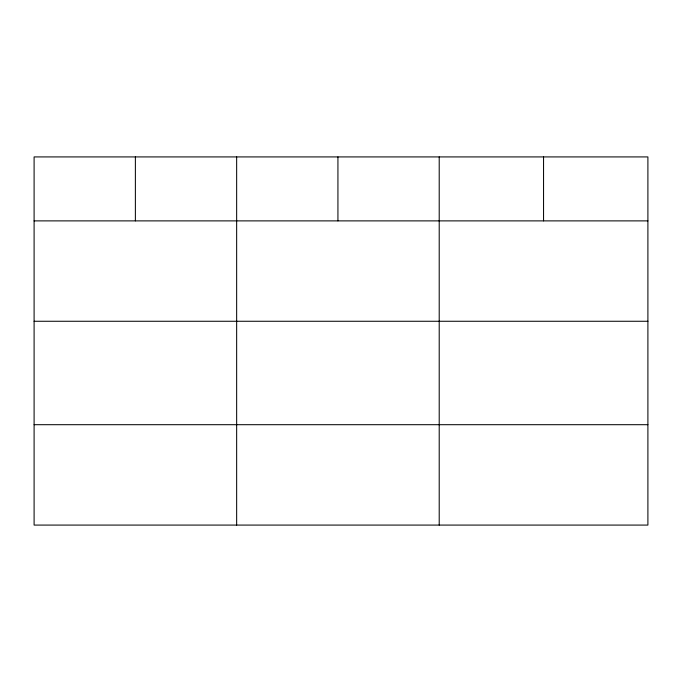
<?xml version="1.0" encoding="UTF-8"?>
<svg xmlns="http://www.w3.org/2000/svg" width="682" height="682" viewBox="0 0 682 682"><rect width="100%" height="100%" fill="white"/><g stroke="black" fill="none" stroke-linecap="round" stroke-linejoin="round"><path stroke-width="1.02" d="M647.9 321.265L647.9 156.92L34.1 156.92L34.1 525.08L647.9 525.08L647.9 321.265L34.1 321.265M34.1 220.883L647.9 220.883M34.1 424.698L647.9 424.698M543.554 156.92L543.554 220.883M439.208 156.92L439.208 525.08M337.931 156.92L337.931 220.883M236.654 156.92L236.654 525.08M135.377 156.92L135.377 220.883"/></g></svg>
